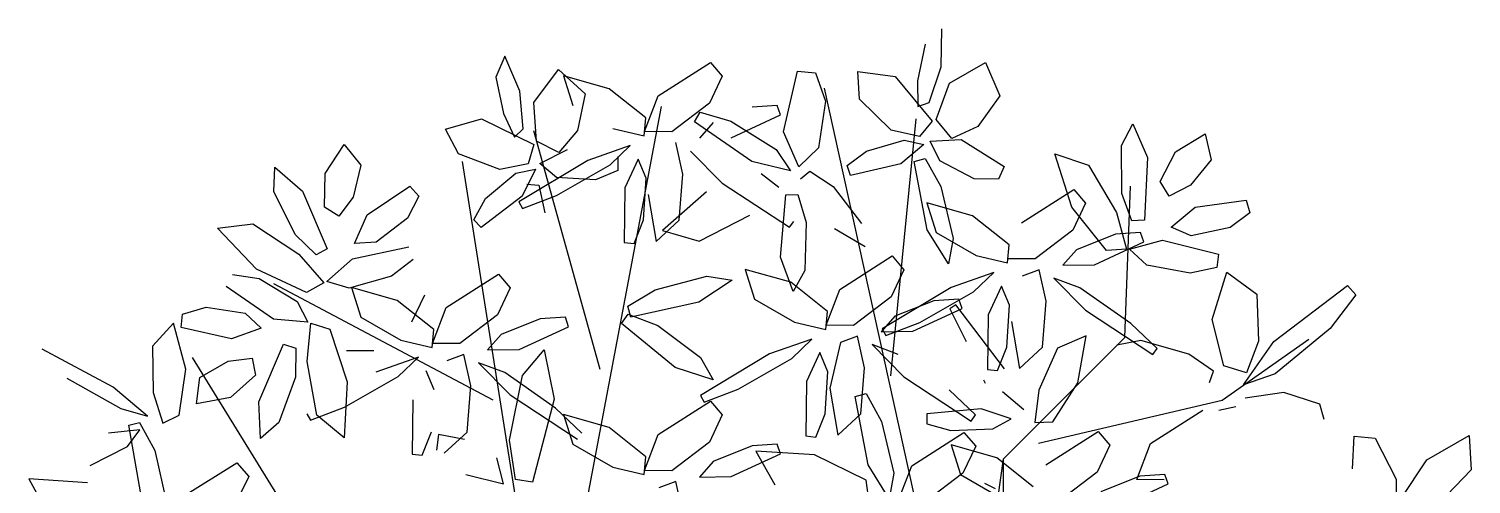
# Model space of a CAD drawing. Extents: x 8365 to 8547, y -347 to -272.
# Drawn here: x 8498.558 to 8499.877, y -327.13 to -326.714 of the extents above; entities that cross this region are included whole.
import ezdxf

# ---------------------------------------------------------------- set-up
doc = ezdxf.new("R2010")
doc.units = 0
doc.layers.get('0').update_dxf_attribs({"linetype": 'CONTINUOUS'})

msp = doc.modelspace()

# ---------------------------------------------------------------- linework, layer by layer
at = {"color": 62}
for p, q in [((8499.3922, -326.7483), (8499.3929, -326.7135)), ((8499.3776, -326.7276), (8499.3705, -326.761)), ((8499.1813, -326.7442), (8499.1921, -326.7567)), ((8499.3811, -326.7809), (8499.3922, -326.7483)), ((8499.3998, -326.763), (8499.4326, -326.7444)), ((8499.4326, -326.7444), (8499.4458, -326.7748)), ((8499.1921, -326.7567), (8499.1805, -326.7814)), ((8499.2482, -326.8075), (8499.2609, -326.7523)), ((8499.2609, -326.7523), (8499.2774, -326.7536)), ((8499.2774, -326.7536), (8499.2864, -326.7795)), ((8499.3177, -326.7777), (8499.3161, -326.7524)), ((8499.3161, -326.7524), (8499.3501, -326.7571)), ((8499.3501, -326.7571), (8499.3841, -326.798)), ((8499.3705, -326.761), (8499.3708, -326.7846)), ((8499.3876, -326.7963), (8499.3998, -326.763)), ((8499.3464, -326.8062), (8499.3177, -326.7777)), ((8499.4458, -326.7748), (8499.4258, -326.8026)), ((8499.172, -326.7896), (8499.2, -326.7978)), ((8499.2424, -326.7835), (8499.2194, -326.7851)), ((8499.2454, -326.7921), (8499.2424, -326.7835)), ((8499.2864, -326.7795), (8499.2801, -326.8223)), ((8499.3708, -326.7846), (8499.3811, -326.7809)), ((8499.219, -326.8348), (8499.1668, -326.7986)), ((8499.2, -326.7978), (8499.2414, -326.8237)), ((8499.2001, -326.813), (8499.2454, -326.7921)), ((8499.3841, -326.798), (8499.3723, -326.812)), ((8499.4021, -326.8138), (8499.3876, -326.7963)), ((8499.4258, -326.8026), (8499.4021, -326.8138)), ((8499.557, -326.82), (8499.5676, -326.8003)), ((8499.5676, -326.8003), (8499.5809, -326.8311)), ((8499.2622, -326.8397), (8499.2482, -326.8075)), ((8499.3238, -326.8253), (8499.3585, -326.8151)), ((8499.3723, -326.812), (8499.3464, -326.8062)), ((8499.3585, -326.8151), (8499.3765, -326.8192)), ((8499.3821, -326.8161), (8499.4105, -326.8147)), ((8499.3909, -326.8341), (8499.3821, -326.8161)), ((8499.4105, -326.8147), (8499.4499, -326.8392)), ((8499.6064, -326.8258), (8499.6337, -326.8095)), ((8499.6337, -326.8095), (8499.6391, -326.8332)), ((8499.1631, -326.8252), (8499.192, -326.8545)), ((8499.2414, -326.8237), (8499.2546, -326.8434)), ((8499.2801, -326.8223), (8499.2622, -326.8397)), ((8499.3062, -326.8384), (8499.3238, -326.8253)), ((8499.3765, -326.8192), (8499.3552, -326.8369)), ((8499.5117, -326.8766), (8499.4962, -326.8276)), ((8499.4962, -326.8276), (8499.527, -326.8382)), ((8499.5574, -326.8639), (8499.557, -326.82)), ((8499.5924, -326.853), (8499.6064, -326.8258)), ((8499.2546, -326.8434), (8499.219, -326.8348)), ((8499.2636, -326.8505), (8499.2721, -326.8435)), ((8499.2721, -326.8435), (8499.2935, -326.8576)), ((8499.3093, -326.8476), (8499.3062, -326.8384)), ((8499.3552, -326.8369), (8499.3093, -326.8476)), ((8499.3676, -326.8348), (8499.3776, -326.832)), ((8499.3795, -326.8972), (8499.3676, -326.8348)), ((8499.3776, -326.832), (8499.3918, -326.8575)), ((8499.4224, -326.8505), (8499.3909, -326.8341)), ((8499.4499, -326.8392), (8499.4447, -326.851)), ((8499.527, -326.8382), (8499.5526, -326.8812)), ((8499.5809, -326.8311), (8499.5782, -326.8883)), ((8499.6391, -326.8332), (8499.6201, -326.8563)), ((8499.192, -326.8545), (8499.2535, -326.8949)), ((8499.2437, -326.8586), (8499.2276, -326.8461)), ((8499.4447, -326.851), (8499.4224, -326.8505)), ((8499.6007, -326.8663), (8499.5924, -326.853)), ((8499.6201, -326.8563), (8499.6007, -326.8663)), ((8499.2454, -326.9222), (8499.2502, -326.8651)), ((8499.2502, -326.8651), (8499.2612, -326.865)), ((8499.2612, -326.865), (8499.2689, -326.8904)), ((8499.2935, -326.8576), (8499.3193, -326.8915)), ((8499.3918, -326.8575), (8499.4031, -326.905)), ((8499.4658, -326.8908), (8499.5135, -326.8603)), ((8499.5135, -326.8603), (8499.5243, -326.8728)), ((8499.5666, -326.8889), (8499.5574, -326.8639)), ((8499.6244, -326.8764), (8499.6711, -326.87)), ((8499.6711, -326.87), (8499.6743, -326.8818)), ((8499.421, -326.8843), (8499.3792, -326.8724)), ((8499.3792, -326.8724), (8499.3876, -326.8996)), ((8499.5243, -326.8728), (8499.5127, -326.8975)), ((8499.6026, -326.8949), (8499.6244, -326.8764)), ((8499.6743, -326.8818), (8499.6563, -326.8952)), ((8499.1711, -326.9074), (8499.2174, -326.8839)), ((8499.2535, -326.8949), (8499.2574, -326.8895)), ((8499.2689, -326.8904), (8499.2676, -326.9343)), ((8499.3227, -326.9127), (8499.2947, -326.8963)), ((8499.5782, -326.8883), (8499.5666, -326.8889)), ((8499.3988, -326.9282), (8499.3795, -326.8972)), ((8499.3876, -326.8996), (8499.4241, -326.9207)), ((8499.4031, -326.905), (8499.3988, -326.9282)), ((8499.2568, -326.9535), (8499.2454, -326.9222)), ((8499.2997, -326.9516), (8499.3474, -326.9211)), ((8499.3474, -326.9211), (8499.3582, -326.9336)), ((8499.2549, -326.9451), (8499.2131, -326.9333)), ((8499.2131, -326.9333), (8499.2215, -326.9604)), ((8499.2676, -326.9343), (8499.2568, -326.9535)), ((8499.3582, -326.9336), (8499.3466, -326.9584)), ((8499.2012, -326.9431), (8499.1707, -326.9633)), ((8499.1779, -326.9394), (8499.2012, -326.9431)), ((8499.2882, -326.9718), (8499.2549, -326.9451)), ((8499.4403, -326.9362), (8499.4013, -326.9498)), ((8499.4218, -326.9539), (8499.4403, -326.9362)), ((8499.2215, -326.9604), (8499.258, -326.9815)), ((8499.2871, -326.9844), (8499.2997, -326.9516)), ((8499.3466, -326.9584), (8499.3121, -326.9846)), ((8499.4013, -326.9498), (8499.3384, -326.9878)), ((8499.3855, -326.962), (8499.3499, -326.9762)), ((8499.3726, -326.982), (8499.4218, -326.9539)), ((8499.4085, -326.9604), (8499.3855, -326.962)), ((8499.4115, -326.9691), (8499.4085, -326.9604)), ((8499.2869, -326.9882), (8499.2882, -326.9718)), ((8499.3662, -326.9899), (8499.4115, -326.9691)), ((8499.4057, -326.9657), (8499.4001, -326.9695)), ((8499.4001, -326.9695), (8499.4151, -326.9991)), ((8499.4353, -326.975), (8499.4346, -327.0248)), ((8499.258, -326.9815), (8499.2869, -326.9882)), ((8499.3121, -326.9846), (8499.2871, -326.9844)), ((8499.3499, -326.9762), (8499.3373, -326.9904)), ((8499.3384, -326.9878), (8499.3416, -326.9937)), ((8499.3416, -326.9937), (8499.3726, -326.982)), ((8499.2741, -326.9971), (8499.2352, -327.0106)), ((8499.2557, -327.0147), (8499.2741, -326.9971)), ((8499.3003, -327.0003), (8499.2905, -327.0418)), ((8499.3157, -326.9944), (8499.3003, -327.0003)), ((8499.3221, -327.0234), (8499.3157, -326.9944)), ((8499.353, -327.0111), (8499.3292, -327.0021)), ((8499.3292, -327.0021), (8499.3581, -327.0314)), ((8499.3373, -326.9904), (8499.3662, -326.9899)), ((8499.2352, -327.0106), (8499.1723, -327.0487)), ((8499.2065, -327.0428), (8499.2557, -327.0147)), ((8499.2813, -327.0094), (8499.2692, -327.0358)), ((8499.2886, -327.027), (8499.2813, -327.0094)), ((8499.2861, -327.0652), (8499.2886, -327.027)), ((8499.3187, -327.0654), (8499.3221, -327.0234)), ((8499.4346, -327.0248), (8499.4438, -327.0258)), ((8499.2692, -327.0358), (8499.2685, -327.0856)), ((8499.3581, -327.0314), (8499.4196, -327.0719)), ((8499.1755, -327.0546), (8499.2065, -327.0428)), ((8499.1813, -327.0538), (8499.1921, -327.0663)), ((8499.2905, -327.0418), (8499.2978, -327.0847)), ((8499.3135, -327.0495), (8499.3235, -327.0467)), ((8499.3254, -327.1119), (8499.3135, -327.0495)), ((8499.3235, -327.0467), (8499.3377, -327.0722)), ((8499.4235, -327.0664), (8499.3996, -327.0435)), ((8499.1921, -327.0663), (8499.1805, -327.0911)), ((8499.2777, -327.0866), (8499.2861, -327.0652)), ((8499.2978, -327.0847), (8499.3187, -327.0654)), ((8499.4287, -327.0607), (8499.3791, -327.0652)), ((8499.3791, -327.0652), (8499.3791, -327.0744)), ((8499.4196, -327.0719), (8499.4235, -327.0664)), ((8499.3377, -327.0722), (8499.349, -327.1197)), ((8499.3791, -327.0744), (8499.4012, -327.0806)), ((8499.4012, -327.0806), (8499.4395, -327.079)), ((8499.2424, -327.0931), (8499.2194, -327.0947)), ((8499.2454, -327.1018), (8499.2424, -327.0931)), ((8499.2685, -327.0856), (8499.2777, -327.0866)), ((8499.3653, -327.1129), (8499.413, -327.0824)), ((8499.4432, -327.1055), (8499.4014, -327.0936)), ((8499.4014, -327.0936), (8499.4098, -327.1208)), ((8499.413, -327.0824), (8499.4238, -327.0949)), ((8499.2194, -327.0947), (8499.1838, -327.1089)), ((8499.2001, -327.1226), (8499.2454, -327.1018)), ((8499.2764, -327.1027), (8499.2229, -327.0996)), ((8499.2229, -327.0996), (8499.2402, -327.1302)), ((8499.3235, -327.126), (8499.2764, -327.1027)), ((8499.4238, -327.0949), (8499.4121, -327.1197)), ((8499.3447, -327.1429), (8499.3254, -327.1119)), ((8499.349, -327.1197), (8499.3447, -327.1429)), ((8499.3527, -327.1457), (8499.3653, -327.1129)), ((8499.4121, -327.1197), (8499.3777, -327.1458)), ((8499.1712, -327.1231), (8499.2001, -327.1226)), ((8499.3263, -327.1462), (8499.3235, -327.126))]:
    msp.add_line(p, q, dxfattribs=at)
at = {"color": 60}
for p, q in [((8498.9934, -326.7385), (8498.9852, -326.7576)), ((8499.0069, -326.7706), (8498.9934, -326.7385)), ((8499.0198, -326.7809), (8499.0422, -326.7506)), ((8499.0422, -326.7506), (8499.0666, -326.773)), ((8499.1336, -326.7747), (8499.1813, -326.7442)), ((8498.9852, -326.7576), (8498.9922, -326.791)), ((8499.0888, -326.7682), (8499.047, -326.7563)), ((8499.047, -326.7563), (8499.0554, -326.7835)), ((8499.01, -326.8049), (8499.0069, -326.7706)), ((8499.0666, -326.773), (8499.0597, -326.8065)), ((8499.1221, -326.7949), (8499.0888, -326.7682)), ((8499.121, -326.8074), (8499.1336, -326.7747)), ((8498.9922, -326.791), (8499.0022, -326.8124)), ((8499.0222, -326.8163), (8499.0198, -326.7809)), ((8499.1805, -326.7814), (8499.146, -326.8076)), ((8499.1668, -326.7986), (8499.172, -326.7896)), ((8498.9391, -326.8052), (8498.972, -326.7958)), ((8498.972, -326.7958), (8499.0197, -326.8192)), ((8499.1208, -326.8113), (8499.1221, -326.7949)), ((8499.1838, -326.7992), (8499.1712, -326.8134)), ((8498.9508, -326.8278), (8498.9391, -326.8052)), ((8499.0022, -326.8124), (8499.01, -326.8049)), ((8499.0426, -326.8264), (8499.0222, -326.8163)), ((8499.0597, -326.8065), (8499.0426, -326.8264)), ((8499.0919, -326.8046), (8499.1208, -326.8113)), ((8499.146, -326.8076), (8499.121, -326.8074)), ((8499.156, -326.8464), (8499.1496, -326.8175)), ((8498.829, -326.8458), (8498.8463, -326.8192)), ((8498.8463, -326.8192), (8498.8617, -326.8381)), ((8498.9887, -326.8421), (8498.9508, -326.8278)), ((8499.0197, -326.8192), (8499.0146, -326.8368)), ((8499.0252, -326.8366), (8499.0506, -326.8238)), ((8499.108, -326.8201), (8499.0691, -326.8337)), ((8499.0896, -326.8378), (8499.108, -326.8201)), ((8499.0966, -326.8302), (8499.0966, -326.843)), ((8498.7821, -326.8622), (8498.783, -326.8399)), ((8498.783, -326.8399), (8498.8084, -326.8618)), ((8498.8617, -326.8381), (8498.8547, -326.8672)), ((8499.0146, -326.8368), (8498.9887, -326.8421)), ((8499.0033, -326.8453), (8499.0214, -326.8417)), ((8499.0691, -326.8337), (8499.0062, -326.8717)), ((8499.0214, -326.8417), (8499.0092, -326.8665)), ((8499.0406, -326.8495), (8499.0252, -326.8366)), ((8499.0404, -326.8659), (8499.0896, -326.8378)), ((8499.0966, -326.843), (8499.0761, -326.8516)), ((8499.1152, -326.8325), (8499.1031, -326.8588)), ((8499.1225, -326.85), (8499.1152, -326.8325)), ((8498.8283, -326.8764), (8498.829, -326.8458)), ((8498.9757, -326.8687), (8499.0033, -326.8453)), ((8499.0135, -326.8555), (8499.0244, -326.8564)), ((8499.0244, -326.8564), (8499.0298, -326.8815)), ((8499.0761, -326.8516), (8499.0406, -326.8495)), ((8499.12, -326.8882), (8499.1225, -326.85)), ((8499.1526, -326.8884), (8499.156, -326.8464)), ((8498.8017, -326.9016), (8498.7821, -326.8622)), ((8498.8084, -326.8618), (8498.831, -326.9144)), ((8498.8547, -326.8672), (8498.8416, -326.8848)), ((8498.8673, -326.8834), (8498.9065, -326.8572)), ((8498.9146, -326.8664), (8498.9042, -326.8864)), ((8498.9065, -326.8572), (8498.9146, -326.8664)), ((8498.9649, -326.8879), (8498.9757, -326.8687)), ((8499.0092, -326.8665), (8498.9716, -326.895)), ((8499.0094, -326.8776), (8499.0404, -326.8659)), ((8499.1031, -326.8588), (8499.1024, -326.9087)), ((8499.1244, -326.8649), (8499.1317, -326.9077)), ((8499.1776, -326.8625), (8499.1373, -326.8978)), ((8498.8416, -326.8848), (8498.8283, -326.8764)), ((8498.8558, -326.9097), (8498.8673, -326.8834)), ((8499.0062, -326.8717), (8499.0094, -326.8776)), ((8498.7307, -326.8958), (8498.763, -326.8918)), ((8498.7661, -326.9331), (8498.7307, -326.8958)), ((8498.763, -326.8918), (8498.8049, -326.9193)), ((8498.9042, -326.8864), (8498.8757, -326.9086)), ((8498.9716, -326.895), (8498.9649, -326.8879)), ((8499.1115, -326.9096), (8499.12, -326.8882)), ((8499.1317, -326.9077), (8499.1526, -326.8884)), ((8498.8209, -326.9201), (8498.8017, -326.9016)), ((8498.8757, -326.9086), (8498.8558, -326.9097)), ((8499.1024, -326.9087), (8499.1115, -326.9096)), ((8499.1373, -326.8978), (8499.1711, -326.9074)), ((8498.8049, -326.9193), (8498.8279, -326.9456)), ((8498.831, -326.9144), (8498.8209, -326.9201)), ((8498.8539, -326.9236), (8498.9055, -326.9127)), ((8498.8119, -326.9546), (8498.7661, -326.9331)), ((8498.8304, -326.9444), (8498.8539, -326.9236)), ((8498.9094, -326.9243), (8498.8898, -326.9396)), ((8498.7819, -326.9788), (8498.7385, -326.9489)), ((8498.7442, -326.9381), (8498.7687, -326.9418)), ((8498.7687, -326.9418), (8498.8034, -326.9626)), ((8498.8279, -326.9456), (8498.8119, -326.9546)), ((8498.8509, -326.9504), (8498.8304, -326.9444)), ((8498.8898, -326.9396), (8498.8509, -326.9504)), ((8498.9398, -326.9682), (8498.9875, -326.9377)), ((8498.9875, -326.9377), (8498.9983, -326.9502)), ((8499.1306, -326.952), (8499.1779, -326.9394)), ((8498.8034, -326.9626), (8498.8132, -326.9816)), ((8498.895, -326.9617), (8498.8532, -326.9499)), ((8498.8532, -326.9499), (8498.8616, -326.977)), ((8498.9283, -326.9884), (8498.895, -326.9617)), ((8498.9197, -326.9569), (8498.9081, -326.9817)), ((8498.9983, -326.9502), (8498.9867, -326.975)), ((8499.1056, -326.967), (8499.1306, -326.952)), ((8498.6975, -326.9864), (8498.6986, -326.9742)), ((8498.6986, -326.9742), (8498.7202, -326.968)), ((8498.7202, -326.968), (8498.756, -326.9734)), ((8498.756, -326.9734), (8498.7705, -326.987)), ((8498.9272, -327.001), (8498.9398, -326.9682)), ((8498.9867, -326.975), (8498.9522, -327.0011)), ((8499.1, -326.9827), (8499.1059, -326.9742)), ((8499.1086, -326.9769), (8499.1056, -326.967)), ((8499.1059, -326.9742), (8499.1331, -326.9845)), ((8499.1707, -326.9633), (8499.1086, -326.9769)), ((8498.6904, -326.9824), (8498.6713, -327.0035)), ((8498.7015, -327.0245), (8498.6904, -326.9824)), ((8498.7435, -326.9968), (8498.6975, -326.9864)), ((8498.7705, -326.987), (8498.7435, -326.9968)), ((8498.8132, -326.9816), (8498.7819, -326.9788)), ((8498.8125, -327.0174), (8498.8158, -326.9826)), ((8498.8158, -326.9826), (8498.8333, -326.988)), ((8498.8333, -326.988), (8498.8491, -327.036)), ((8498.8616, -326.977), (8498.8981, -326.9981)), ((8498.927, -327.0048), (8498.9283, -326.9884)), ((8499.0256, -326.9786), (8498.99, -326.9928)), ((8499.0063, -327.0065), (8499.0516, -326.9857)), ((8499.0486, -326.977), (8499.0256, -326.9786)), ((8499.0516, -326.9857), (8499.0486, -326.977)), ((8499.1491, -327.023), (8499.1, -326.9827)), ((8499.1331, -326.9845), (8499.1723, -327.0138)), ((8498.7684, -327.0544), (8498.791, -327.0018)), ((8498.791, -327.0018), (8498.8021, -327.0053)), ((8498.8981, -326.9981), (8498.927, -327.0048)), ((8498.9522, -327.0011), (8498.9272, -327.001)), ((8498.99, -326.9928), (8498.9774, -327.007)), ((8498.6352, -327.0409), (8498.5703, -327.0062)), ((8498.6713, -327.0035), (8498.6718, -327.0457)), ((8498.7404, -327.0171), (8498.7622, -327.0145)), ((8498.7622, -327.0145), (8498.7653, -327.0299)), ((8498.8021, -327.0053), (8498.8018, -327.0319)), ((8498.8736, -327.0079), (8498.8486, -327.0077)), ((8498.9143, -327.0136), (8498.8754, -327.0272)), ((8498.8958, -327.0313), (8498.9143, -327.0136)), ((8498.9558, -327.011), (8498.9404, -327.0169)), ((8498.9622, -327.0399), (8498.9558, -327.011)), ((8498.9774, -327.007), (8499.0063, -327.0065)), ((8499.0095, -327.0303), (8499.0291, -327.0068)), ((8499.0291, -327.0068), (8499.0383, -327.0519)), ((8499.1723, -327.0138), (8499.1838, -327.0344)), ((8498.6955, -327.0667), (8498.7015, -327.0245)), ((8498.7145, -327.0321), (8498.7404, -327.0171)), ((8498.8213, -327.0667), (8498.8125, -327.0174)), ((8498.9287, -327.0435), (8498.9214, -327.026)), ((8498.9932, -327.0277), (8498.9693, -327.0187)), ((8498.9693, -327.0187), (8498.9982, -327.048)), ((8499.0397, -327.0601), (8498.9932, -327.0277)), ((8499.1838, -327.0344), (8499.1491, -327.023)), ((8498.5928, -327.0326), (8498.6421, -327.0606)), ((8498.6667, -327.0675), (8498.6352, -327.0409)), ((8498.7114, -327.0562), (8498.7145, -327.0321)), ((8498.7653, -327.0299), (8498.7426, -327.0505)), ((8498.8018, -327.0319), (8498.7868, -327.0732)), ((8498.8491, -327.036), (8498.8465, -327.0874)), ((8498.8466, -327.0594), (8498.8958, -327.0313)), ((8498.9589, -327.082), (8498.9622, -327.0399)), ((8498.9977, -327.0893), (8499.0095, -327.0303)), ((8499.4308, -327.0342), (8499.4323, -327.0372)), ((8498.6718, -327.0457), (8498.6807, -327.0739)), ((8498.7426, -327.0505), (8498.7114, -327.0562)), ((8498.77, -327.0879), (8498.7684, -327.0544)), ((8498.9093, -327.0524), (8498.9086, -327.1022)), ((8498.9982, -327.048), (8499.0597, -327.0884)), ((8499.0383, -327.0519), (8499.0187, -327.1279)), ((8499.1336, -327.0843), (8499.1813, -327.0538)), ((8499.1723, -327.0487), (8499.1755, -327.0546)), ((8498.6421, -327.0606), (8498.6667, -327.0675)), ((8498.6807, -327.0739), (8498.6955, -327.0667)), ((8498.8124, -327.0652), (8498.8156, -327.0711)), ((8498.8156, -327.0711), (8498.8466, -327.0594)), ((8498.8465, -327.0874), (8498.8213, -327.0667)), ((8499.0636, -327.083), (8499.0397, -327.0601)), ((8499.0888, -327.0778), (8499.047, -327.066)), ((8499.047, -327.066), (8499.0554, -327.0931)), ((8498.6596, -327.0799), (8498.6309, -327.083)), ((8498.6483, -327.0952), (8498.6596, -327.0799)), ((8498.6494, -327.0758), (8498.6594, -327.0732)), ((8498.6604, -327.1384), (8498.6494, -327.0758)), ((8498.6594, -327.0732), (8498.6733, -327.0988)), ((8498.7868, -327.0732), (8498.77, -327.0879)), ((8499.1221, -327.1045), (8499.0888, -327.0778)), ((8498.9178, -327.1032), (8498.9262, -327.0818)), ((8498.9326, -327.0841), (8498.9309, -327.0986)), ((8498.9564, -327.0887), (8498.9326, -327.0841)), ((8498.9379, -327.1013), (8498.9589, -327.082)), ((8499.003, -327.1254), (8498.9977, -327.0893)), ((8499.0554, -327.0931), (8499.0919, -327.1142)), ((8499.121, -327.1171), (8499.1336, -327.0843)), ((8499.1805, -327.0911), (8499.146, -327.1173)), ((8498.6142, -327.1125), (8498.6483, -327.0952)), ((8498.6733, -327.0988), (8498.6839, -327.1465)), ((8498.9086, -327.1022), (8498.9178, -327.1032)), ((8498.9922, -327.1293), (8498.9861, -327.1057)), ((8499.1208, -327.1209), (8499.1221, -327.1045)), ((8498.7003, -327.1399), (8498.7484, -327.1101)), ((8498.7484, -327.1101), (8498.7591, -327.1227)), ((8498.9577, -327.1207), (8498.9922, -327.1293)), ((8499.0919, -327.1142), (8499.1208, -327.1209)), ((8499.146, -327.1173), (8499.121, -327.1171)), ((8499.1838, -327.1089), (8499.1712, -327.1231)), ((8498.6116, -327.1285), (8498.5581, -327.1246)), ((8498.5581, -327.1246), (8498.575, -327.1554)), ((8498.7591, -327.1227), (8498.747, -327.1473)), ((8499.0187, -327.1279), (8499.003, -327.1254)), ((8499.1496, -327.1271), (8499.1342, -327.133)), ((8499.156, -327.1561), (8499.1496, -327.1271)), ((8499.442, -327.1338), (8499.432, -327.1289))]:
    msp.add_line(p, q, dxfattribs=at)
at = {"color": 44}
for p, q in [((8499.3928, -327.2542), (8499.2856, -326.7677)), ((8499.0572, -327.2039), (8499.1364, -326.7844)), ((8499.3462, -327.0305), (8499.3695, -326.7956)), ((8499.0805, -327.0249), (8499.0199, -326.8068)), ((8499.0059, -327.1592), (8498.9547, -326.8348)), ((8499.56, -326.9955), (8499.5652, -326.8572)), ((8498.9826, -327.0529), (8498.7822, -326.9466)), ((8499.4491, -327.1064), (8499.56, -326.9955)), ((8498.8009, -327.1648), (8498.7076, -327.0138)), ((8499.4813, -327.0921), (8499.6491, -327.0529)), ((8499.4347, -327.2095), (8499.4491, -327.1064)), ((8499.4491, -327.2173), (8499.4491, -327.1064))]:
    msp.add_line(p, q, dxfattribs=at)
at = {"color": 64}
for p, q in [((8499.5433, -326.9161), (8499.5117, -326.8766)), ((8499.5526, -326.8812), (8499.5616, -326.915)), ((8499.4543, -326.911), (8499.421, -326.8843)), ((8499.6209, -326.9026), (8499.6026, -326.8949)), ((8499.6563, -326.8952), (8499.6209, -326.9026)), ((8499.5127, -326.8975), (8499.4782, -326.9237)), ((8499.5516, -326.9012), (8499.516, -326.9154)), ((8499.5323, -326.9291), (8499.5776, -326.9083)), ((8499.5746, -326.8996), (8499.5516, -326.9012)), ((8499.5644, -326.915), (8499.5947, -326.9067)), ((8499.5776, -326.9083), (8499.5746, -326.8996)), ((8499.5947, -326.9067), (8499.6459, -326.9195)), ((8499.4241, -326.9207), (8499.453, -326.9274)), ((8499.453, -326.9274), (8499.4543, -326.911)), ((8499.516, -326.9154), (8499.5034, -326.9295)), ((8499.5616, -326.915), (8499.5433, -326.9161)), ((8499.5803, -326.9294), (8499.5644, -326.915)), ((8499.6459, -326.9195), (8499.6443, -326.9316)), ((8499.4782, -326.9237), (8499.4532, -326.9236)), ((8499.4818, -326.9336), (8499.4664, -326.9395)), ((8499.4882, -326.9625), (8499.4818, -326.9336)), ((8499.5034, -326.9295), (8499.5323, -326.9291)), ((8499.62, -326.9367), (8499.5803, -326.9294)), ((8499.6443, -326.9316), (8499.62, -326.9367)), ((8499.6401, -326.9791), (8499.6533, -326.9358)), ((8499.6533, -326.9358), (8499.6807, -326.9561)), ((8499.4474, -326.9486), (8499.4353, -326.975)), ((8499.4547, -326.9661), (8499.4474, -326.9486)), ((8499.5191, -326.9503), (8499.4953, -326.9413)), ((8499.4953, -326.9413), (8499.5242, -326.9706)), ((8499.6963, -326.9993), (8499.7637, -326.948)), ((8499.7637, -326.948), (8499.7713, -326.9567)), ((8499.4849, -327.0045), (8499.4882, -326.9625)), ((8499.5657, -326.9827), (8499.5191, -326.9503)), ((8499.6807, -326.9561), (8499.6822, -326.9988)), ((8499.7713, -326.9567), (8499.748, -326.9875)), ((8499.4501, -327.0242), (8499.4057, -326.9657)), ((8499.4522, -327.0044), (8499.4547, -326.9661)), ((8499.5242, -326.9706), (8499.5857, -327.011)), ((8499.4566, -326.981), (8499.4639, -327.0238)), ((8499.5896, -327.0056), (8499.5657, -326.9827)), ((8499.6505, -327.0215), (8499.6401, -326.9791)), ((8499.748, -326.9875), (8499.6977, -327.0289)), ((8499.5247, -326.9941), (8499.4986, -327.0053)), ((8499.5173, -327.0369), (8499.5247, -326.9941)), ((8499.5749, -326.9984), (8499.5528, -327.0025)), ((8499.6185, -327.0109), (8499.5749, -326.9984)), ((8499.6491, -327.0529), (8499.7283, -326.997)), ((8499.6687, -327.0389), (8499.6963, -326.9993)), ((8499.6822, -326.9988), (8499.6713, -327.028)), ((8499.4438, -327.0258), (8499.4522, -327.0044)), ((8499.4639, -327.0238), (8499.4849, -327.0045)), ((8499.4986, -327.0053), (8499.4814, -327.0438)), ((8499.5857, -327.011), (8499.5896, -327.0056)), ((8499.6411, -327.0262), (8499.6185, -327.0109)), ((8499.6376, -327.0367), (8499.6411, -327.0262)), ((8499.6713, -327.028), (8499.6505, -327.0215)), ((8499.4943, -327.0728), (8499.5173, -327.0369)), ((8499.6977, -327.0289), (8499.6687, -327.0389)), ((8499.4482, -327.045), (8499.4677, -327.0615)), ((8499.4814, -327.0438), (8499.4778, -327.0732)), ((8499.7054, -327.046), (8499.6702, -327.0509)), ((8499.7385, -327.0564), (8499.7054, -327.046)), ((8499.4561, -327.0699), (8499.4287, -327.0607)), ((8499.5837, -327.0926), (8499.6314, -327.0621)), ((8499.6461, -327.0621), (8499.6616, -327.0585)), ((8499.7423, -327.0706), (8499.7385, -327.0564)), ((8499.4395, -327.079), (8499.4561, -327.0699)), ((8499.4778, -327.0732), (8499.4943, -327.0728)), ((8499.488, -327.112), (8499.5357, -327.0815)), ((8499.5465, -327.0939), (8499.5348, -327.1187)), ((8499.5357, -327.0815), (8499.5465, -327.0939)), ((8499.5711, -327.1254), (8499.5837, -327.0926)), ((8499.7682, -327.1156), (8499.7699, -327.0859)), ((8499.7699, -327.0859), (8499.7889, -327.0875)), ((8499.7889, -327.0875), (8499.8083, -327.125)), ((8499.8361, -327.1073), (8499.8748, -327.0852)), ((8499.8748, -327.0852), (8499.8768, -327.1164)), ((8499.4764, -327.1322), (8499.4432, -327.1055)), ((8499.8121, -327.1435), (8499.8361, -327.1073)), ((8499.4098, -327.1208), (8499.4463, -327.1419)), ((8499.5348, -327.1187), (8499.5003, -327.1449)), ((8499.5967, -327.1208), (8499.5737, -327.1224)), ((8499.5998, -327.1294), (8499.5967, -327.1208)), ((8499.8768, -327.1164), (8499.8472, -327.1473)), ((8499.5737, -327.1224), (8499.5382, -327.1365)), ((8499.5545, -327.1502), (8499.5998, -327.1294)), ((8499.5961, -327.1256), (8499.5711, -327.1254))]:
    msp.add_line(p, q, dxfattribs=at)
at = {"color": 66}
msp.add_line((8499.8083, -327.125), (8499.8083, -327.1684), dxfattribs=at)

doc.saveas('drawing.dxf')
